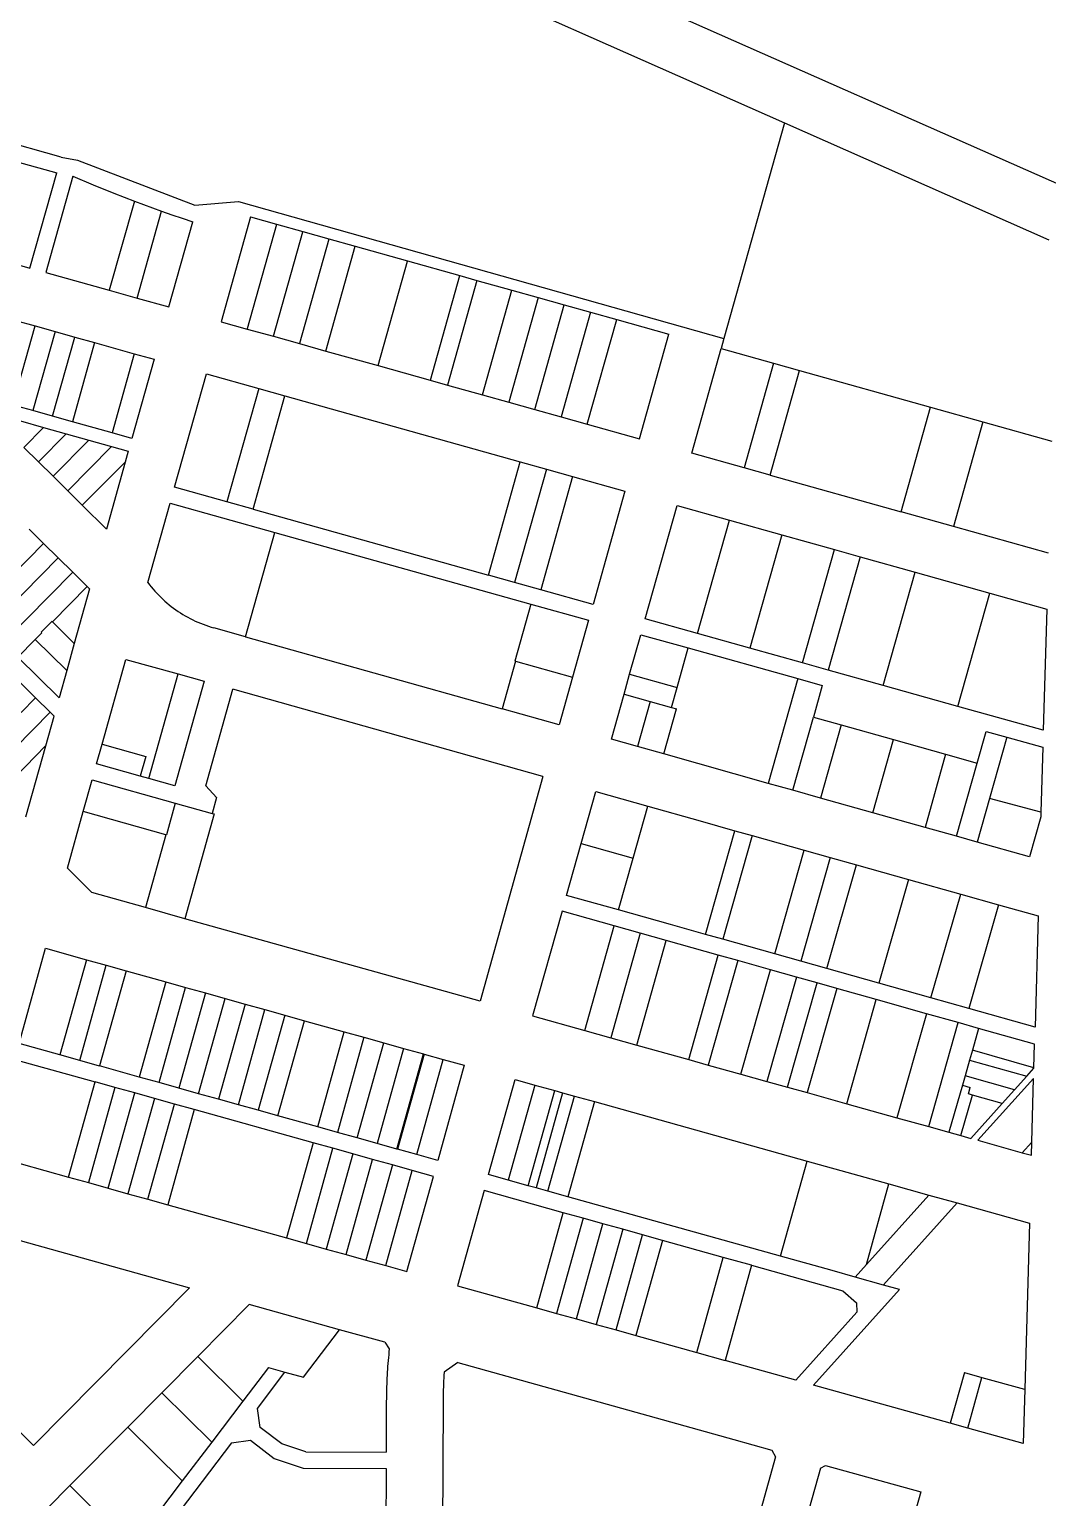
# Model space of a CAD drawing. Header units: inches. Extents: x 486468 to 494399, y 5455955 to 5460553.
# Drawn here: x 492031 to 492407, y 5458640 to 5459184 of the extents above; entities that cross this region are included whole.
import ezdxf

# ---------------------------------------------------------------- set-up
doc = ezdxf.new("R2010")
doc.units = ezdxf.units.IN
doc.header["$MEASUREMENT"] = 0
doc.layers.add('ParcelLines', color=10, linetype='Continuous')

msp = doc.modelspace()

# ---------------------------------------------------------------- linework, layer by layer
at = {"layer": 'ParcelLines', "color": 1}
for p, q in [((491893.918, 5459333.349), (492310.036, 5459149.283)), ((492101.501, 5459263.64), (492431.517, 5459117.649)), ((492042.403, 5459136.557), (491945.496, 5459163.746)), ((492310.019, 5459149.29), (492287.603, 5459069.437)), ((492310.019, 5459149.29), (492407.86, 5459105.993)), ((492026.062, 5459134.807), (492040.751, 5459130.687)), ((492042.403, 5459136.557), (492048.416, 5459135.423)), ((492048.416, 5459135.423), (492091.798, 5459118.8)), ((492030.842, 5459095.497), (492040.751, 5459130.687)), ((492046.746, 5459129.564), (492036.742, 5459093.847)), ((492069.492, 5459120.294), (492060.201, 5459087.267)), ((492091.798, 5459118.8), (492107.998, 5459120.136)), ((492107.998, 5459120.136), (492287.603, 5459069.437)), ((492082.191, 5459081.097), (492091.049, 5459112.629)), ((492112.44, 5459114.398), (492101.54, 5459075.648)), ((492112.44, 5459114.398), (492122.099, 5459111.689)), ((492122.099, 5459111.689), (492131.799, 5459108.969)), ((492131.799, 5459108.969), (492141.439, 5459106.269)), ((492141.439, 5459106.269), (492151.139, 5459103.549)), ((492016.192, 5459099.596), (492030.842, 5459095.497)), ((492140.289, 5459064.798), (492151.139, 5459103.549)), ((492151.139, 5459103.549), (492170.498, 5459098.129)), ((492036.742, 5459093.847), (492060.201, 5459087.267)), ((492170.498, 5459098.129), (492189.837, 5459092.71)), ((492189.837, 5459092.71), (492196.236, 5459090.91)), ((492196.236, 5459090.91), (492209.186, 5459087.28)), ((492060.201, 5459087.267), (492070.491, 5459084.377)), ((492070.491, 5459084.377), (492082.191, 5459081.097)), ((492198.337, 5459048.549), (492209.186, 5459087.28)), ((492209.186, 5459087.28), (492218.886, 5459084.56)), ((492218.886, 5459084.56), (492228.536, 5459081.86)), ((492228.536, 5459081.86), (492238.235, 5459079.14)), ((492238.235, 5459079.14), (492247.925, 5459076.43)), ((492024.544, 5459044.806), (492032.752, 5459074.076)), ((492025.434, 5459076.126), (492032.752, 5459074.076)), ((492032.752, 5459074.076), (492040.102, 5459072.016)), ((492040.102, 5459072.016), (492047.442, 5459069.956)), ((492101.54, 5459075.648), (492111.24, 5459072.938)), ((492111.24, 5459072.938), (492120.89, 5459070.238)), ((492237.036, 5459037.719), (492247.925, 5459076.43)), ((492247.925, 5459076.43), (492267.285, 5459071.001)), ((492054.742, 5459067.907), (492046.543, 5459038.596)), ((492047.442, 5459069.956), (492054.742, 5459067.907)), ((492054.742, 5459067.907), (492069.441, 5459063.797)), ((492120.89, 5459070.238), (492130.58, 5459067.518)), ((492130.58, 5459067.518), (492140.289, 5459064.798)), ((492256.385, 5459032.3), (492267.285, 5459071.001)), ((492287.603, 5459069.437), (492286.558, 5459065.715)), ((492069.441, 5459063.797), (492061.203, 5459034.466)), ((492076.741, 5459061.747), (492068.543, 5459032.396)), ((492069.441, 5459063.797), (492076.741, 5459061.747)), ((492140.289, 5459064.798), (492159.639, 5459059.378)), ((492275.691, 5459027.004), (492286.558, 5459065.715)), ((492286.558, 5459065.715), (492305.923, 5459060.29)), ((492084.343, 5459014.395), (492096.141, 5459056.297)), ((492096.141, 5459056.297), (492115.49, 5459050.877)), ((492159.639, 5459059.378), (492178.978, 5459053.969)), ((492305.923, 5459060.29), (492295.056, 5459021.58)), ((492304.738, 5459018.868), (492315.605, 5459057.578)), ((492305.923, 5459060.29), (492315.605, 5459057.578)), ((492315.605, 5459057.578), (492364.018, 5459044.016)), ((492115.49, 5459050.877), (492103.702, 5459008.966)), ((492115.49, 5459050.877), (492125.15, 5459048.178)), ((492178.978, 5459053.969), (492185.378, 5459052.179)), ((492185.378, 5459052.179), (492198.337, 5459048.549)), ((492031.894, 5459042.736), (492024.544, 5459044.806)), ((492113.392, 5459006.256), (492125.15, 5459048.178)), ((492125.15, 5459048.178), (492212.237, 5459023.789)), ((492198.337, 5459048.549), (492207.987, 5459045.849)), ((492207.987, 5459045.849), (492217.686, 5459043.139)), ((492015.244, 5459042.395), (492035.894, 5459036.546)), ((492039.184, 5459040.676), (492031.894, 5459042.736)), ((492046.543, 5459038.596), (492039.184, 5459040.676)), ((492217.686, 5459043.139), (492227.376, 5459040.419)), ((492227.376, 5459040.419), (492237.036, 5459037.719)), ((492353.149, 5459005.308), (492364.018, 5459044.016)), ((492364.018, 5459044.016), (492383.382, 5459038.592)), ((492028.594, 5459029.145), (492035.894, 5459036.546)), ((492044.274, 5459034.176), (492033.994, 5459023.794)), ((492035.894, 5459036.546), (492044.274, 5459034.176)), ((492044.274, 5459034.176), (492052.643, 5459031.806)), ((492061.203, 5459034.466), (492046.543, 5459038.596)), ((492068.543, 5459032.396), (492061.203, 5459034.466)), ((492237.036, 5459037.719), (492256.385, 5459032.3)), ((492383.382, 5459038.592), (492372.514, 5458999.884)), ((492383.382, 5459038.592), (492408.895, 5459031.445)), ((492033.994, 5459023.794), (492028.594, 5459029.145)), ((492061.033, 5459029.436), (492044.814, 5459013.065)), ((492052.643, 5459031.806), (492061.033, 5459029.436)), ((492061.033, 5459029.436), (492067.193, 5459027.696)), ((492039.394, 5459018.444), (492033.994, 5459023.794)), ((492050.204, 5459007.705), (492066.063, 5459023.656)), ((492066.063, 5459023.656), (492059.094, 5458998.895)), ((492067.193, 5459027.696), (492066.063, 5459023.656)), ((492200.489, 5458981.848), (492212.237, 5459023.789)), ((492212.237, 5459023.789), (492221.947, 5459021.069)), ((492295.056, 5459021.58), (492275.691, 5459027.004)), ((492044.814, 5459013.065), (492039.394, 5459018.444)), ((492221.947, 5459021.069), (492231.596, 5459018.369)), ((492231.596, 5459018.369), (492250.936, 5459012.949)), ((492304.738, 5459018.868), (492295.056, 5459021.58)), ((492304.738, 5459018.868), (492353.149, 5459005.308)), ((492050.204, 5459007.705), (492044.814, 5459013.065)), ((492103.702, 5459008.966), (492084.343, 5459014.395)), ((492250.936, 5459012.949), (492239.187, 5458970.998)), ((492059.094, 5458998.895), (492050.204, 5459007.705)), ((492074.444, 5458979.145), (492082.693, 5459008.495)), ((492082.693, 5459008.495), (492121.382, 5458997.666)), ((492113.392, 5459006.256), (492103.702, 5459008.966)), ((492113.392, 5459006.256), (492200.489, 5458981.848)), ((492258.493, 5458965.686), (492270.272, 5459007.645)), ((492270.272, 5459007.645), (492289.636, 5459002.221)), ((492277.848, 5458960.267), (492289.636, 5459002.221)), ((492289.636, 5459002.221), (492309, 5458996.796)), ((492372.514, 5458999.884), (492353.149, 5459005.308)), ((492035.894, 5458993.594), (492030.555, 5458998.904)), ((492110.543, 5458959.055), (492121.382, 5458997.666)), ((492121.382, 5458997.666), (492216.138, 5458971.138)), ((492309, 5458996.796), (492297.203, 5458954.848)), ((492309, 5458996.796), (492328.508, 5458991.331)), ((492407.683, 5458990.034), (492372.514, 5458999.884)), ((492035.894, 5458993.594), (492010.245, 5458967.543)), ((492041.264, 5458988.274), (492035.894, 5458993.594)), ((492316.704, 5458949.388), (492328.508, 5458991.331)), ((492328.508, 5458991.331), (492338.044, 5458988.659)), ((492046.644, 5458982.944), (492041.264, 5458988.274)), ((492338.044, 5458988.659), (492326.236, 5458946.72)), ((492338.044, 5458988.659), (492358.324, 5458982.978)), ((492052.014, 5458977.614), (492046.644, 5458982.944)), ((492210.138, 5458979.138), (492200.489, 5458981.848)), ((492219.828, 5458976.418), (492210.138, 5458979.138)), ((492346.589, 5458941.021), (492358.324, 5458982.978)), ((492358.324, 5458982.978), (492386.013, 5458975.221)), ((492039.195, 5458964.544), (492052.014, 5458977.614)), ((492052.894, 5458976.744), (492047.235, 5458956.554)), ((492052.894, 5458976.744), (492052.014, 5458977.614)), ((492239.187, 5458970.998), (492219.828, 5458976.418)), ((492374.203, 5458933.29), (492386.013, 5458975.221)), ((492386.013, 5458975.221), (492407.092, 5458969.316)), ((492216.138, 5458971.138), (492210.188, 5458950.042)), ((492216.138, 5458971.138), (492237.537, 5458965.148)), ((492407.092, 5458969.316), (492405.768, 5458924.452)), ((492034.995, 5458960.744), (492038.995, 5458964.794)), ((492038.995, 5458964.794), (492039.195, 5458964.544)), ((492039.195, 5458964.544), (492047.235, 5458956.554)), ((492237.537, 5458965.148), (492231.588, 5458944.048)), ((492277.848, 5458960.267), (492258.493, 5458965.686)), ((492032.795, 5458958.043), (492035.245, 5458960.544)), ((492044.425, 5458946.513), (492032.795, 5458958.043)), ((492035.245, 5458960.544), (492034.995, 5458960.744)), ((492110.543, 5458959.055), (492098.843, 5458962.345)), ((492110.543, 5458959.055), (492205.549, 5458932.377)), ((492252.727, 5458945.15), (492256.846, 5458959.819)), ((492256.846, 5458959.819), (492274.438, 5458954.893)), ((492297.203, 5458954.848), (492277.848, 5458960.267)), ((492047.235, 5458956.554), (492044.425, 5458946.513)), ((492270.315, 5458940.222), (492274.438, 5458954.893)), ((492274.438, 5458954.893), (492314.905, 5458943.564)), ((492316.704, 5458949.388), (492297.203, 5458954.848)), ((492032.895, 5458936.493), (492022.105, 5458947.203)), ((492041.595, 5458936.393), (492026.365, 5458951.513)), ((492044.425, 5458946.513), (492041.595, 5458936.393)), ((492057.566, 5458919.297), (492066.349, 5458950.691)), ((492066.349, 5458950.691), (492085.631, 5458945.274)), ((492210.483, 5458949.959), (492205.549, 5458932.377)), ((492210.188, 5458950.042), (492210.483, 5458949.959)), ((492210.483, 5458949.959), (492231.588, 5458944.048)), ((492326.236, 5458946.72), (492316.704, 5458949.388)), ((492346.589, 5458941.021), (492326.236, 5458946.72)), ((492074.807, 5458906.573), (492085.631, 5458945.274)), ((492095.269, 5458942.567), (492084.456, 5458903.877)), ((492085.631, 5458945.274), (492095.269, 5458942.567)), ((492231.588, 5458944.048), (492226.638, 5458926.448)), ((492250.668, 5458937.815), (492252.727, 5458945.15)), ((492252.727, 5458945.15), (492270.315, 5458940.222)), ((492314.905, 5458943.564), (492304.012, 5458904.801)), ((492314.905, 5458943.564), (492324.014, 5458941.013)), ((492324.014, 5458941.013), (492320.712, 5458929.282)), ((492374.203, 5458933.29), (492346.589, 5458941.021)), ((492032.895, 5458936.493), (492027.535, 5458931.053)), ((492038.285, 5458931.133), (492032.895, 5458936.493)), ((492095.867, 5458903.853), (492105.854, 5458939.593)), ((492220.612, 5458907.357), (492105.854, 5458939.593)), ((492245.978, 5458921.107), (492250.668, 5458937.815)), ((492250.668, 5458937.815), (492260.351, 5458935.101)), ((492268.254, 5458932.887), (492270.315, 5458940.222)), ((492012.646, 5458905.092), (492038.285, 5458931.133)), ((492039.745, 5458929.693), (492038.285, 5458931.133)), ((492226.638, 5458926.448), (492205.549, 5458932.377)), ((492260.351, 5458935.101), (492255.657, 5458918.388)), ((492260.351, 5458935.101), (492268.254, 5458932.887)), ((492265.336, 5458915.668), (492270.034, 5458932.388)), ((492268.254, 5458932.887), (492270.034, 5458932.388)), ((492405.768, 5458924.452), (492374.203, 5458933.29)), ((492036.665, 5458918.643), (492039.745, 5458929.693)), ((492313.104, 5458902.246), (492320.712, 5458929.282)), ((492320.712, 5458929.282), (492330.958, 5458926.413)), ((492330.958, 5458926.413), (492323.346, 5458899.368)), ((492330.958, 5458926.413), (492350.308, 5458920.996)), ((492055.513, 5458911.962), (492057.566, 5458919.297)), ((492057.566, 5458919.297), (492073.7, 5458914.79)), ((492255.657, 5458918.388), (492245.978, 5458921.107)), ((492342.68, 5458893.936), (492350.308, 5458920.996)), ((492350.308, 5458920.996), (492369.657, 5458915.579)), ((492381.376, 5458912.298), (492384.69, 5458924.026)), ((492384.69, 5458924.026), (492392.319, 5458921.89)), ((492392.319, 5458921.89), (492385.919, 5458899.241)), ((492392.319, 5458921.89), (492405.582, 5458918.176)), ((492029.346, 5458892.393), (492036.665, 5458918.643)), ((492073.7, 5458914.79), (492071.648, 5458907.455)), ((492265.336, 5458915.668), (492255.657, 5458918.388)), ((492304.012, 5458904.801), (492265.336, 5458915.668)), ((492369.657, 5458915.579), (492362.015, 5458888.503)), ((492369.657, 5458915.579), (492381.376, 5458912.298)), ((492405.582, 5458918.176), (492404.873, 5458894.152)), ((492071.648, 5458907.455), (492055.513, 5458911.962)), ((492373.724, 5458885.213), (492381.376, 5458912.298)), ((492050.578, 5458894.341), (492053.867, 5458906.096)), ((492053.867, 5458906.096), (492084.612, 5458897.507)), ((492074.807, 5458906.573), (492071.648, 5458907.455)), ((492084.456, 5458903.877), (492074.807, 5458906.573)), ((492095.867, 5458903.853), (492099.893, 5458899.565)), ((492220.612, 5458907.357), (492197.361, 5458824.165)), ((492313.104, 5458902.246), (492304.012, 5458904.801)), ((492084.612, 5458897.507), (492081.32, 5458885.74)), ((492084.612, 5458897.507), (492098.251, 5458893.697)), ((492099.893, 5458899.565), (492098.251, 5458893.697)), ((492234.788, 5458882.547), (492240.188, 5458901.748)), ((492240.188, 5458901.748), (492259.496, 5458896.318)), ((492323.346, 5458899.368), (492313.104, 5458902.246)), ((492342.68, 5458893.936), (492323.346, 5458899.368)), ((492385.919, 5458899.241), (492381.349, 5458883.07)), ((492404.873, 5458894.152), (492385.919, 5458899.241)), ((492044.729, 5458873.435), (492050.578, 5458894.341)), ((492081.1, 5458885.801), (492050.578, 5458894.341)), ((492099.025, 5458893.481), (492088.18, 5458854.713)), ((492098.251, 5458893.697), (492099.025, 5458893.481)), ((492362.015, 5458888.503), (492342.68, 5458893.936)), ((492404.82, 5458892.362), (492400.684, 5458877.638)), ((492404.873, 5458894.152), (492404.82, 5458892.362)), ((492291.695, 5458887.269), (492298.075, 5458885.479)), ((492373.724, 5458885.213), (492362.015, 5458888.503)), ((492081.1, 5458885.801), (492073.548, 5458858.807)), ((492081.32, 5458885.74), (492081.1, 5458885.801)), ((492229.388, 5458863.347), (492234.788, 5458882.547)), ((492298.075, 5458885.479), (492317.344, 5458880.069)), ((492381.349, 5458883.07), (492373.724, 5458885.213)), ((492400.684, 5458877.638), (492381.349, 5458883.07)), ((492317.344, 5458880.069), (492326.984, 5458877.359)), ((492326.984, 5458877.359), (492336.633, 5458874.649)), ((492053.759, 5458864.344), (492044.729, 5458873.435)), ((492336.633, 5458874.649), (492355.942, 5458869.22)), ((492355.942, 5458869.22), (492375.232, 5458863.8)), ((492073.548, 5458858.807), (492053.759, 5458864.344)), ((492248.627, 5458857.928), (492229.388, 5458863.347)), ((492375.232, 5458863.8), (492389.231, 5458859.87)), ((492389.231, 5458859.87), (492403.88, 5458855.751)), ((492088.18, 5458854.713), (492073.548, 5458858.807)), ((492197.361, 5458824.165), (492088.18, 5458854.713)), ((492227.738, 5458857.497), (492216.838, 5458818.696)), ((492246.997, 5458852.078), (492227.738, 5458857.497)), ((492403.88, 5458855.751), (492402.73, 5458814.55)), ((492256.637, 5458849.358), (492246.997, 5458852.078)), ((492266.239, 5458846.657), (492256.637, 5458849.358)), ((492287.175, 5458847.078), (492280.775, 5458848.878)), ((492026.795, 5458808.492), (492036.645, 5458843.742)), ((492036.645, 5458843.742), (492051.735, 5458839.523)), ((492255.334, 5458807.937), (492266.239, 5458846.657)), ((492285.495, 5458841.238), (492266.239, 5458846.657)), ((492306.435, 5458841.659), (492287.175, 5458847.078)), ((492051.735, 5458839.523), (492041.895, 5458804.292)), ((492051.735, 5458839.523), (492059.085, 5458837.473)), ((492274.636, 5458802.548), (492285.495, 5458841.238)), ((492292.735, 5458839.198), (492285.495, 5458841.238)), ((492304.785, 5458835.809), (492292.735, 5458839.198)), ((492316.085, 5458838.939), (492306.435, 5458841.659)), ((492325.684, 5458836.239), (492316.085, 5458838.939)), ((492059.085, 5458837.473), (492066.394, 5458835.423)), ((492066.394, 5458835.423), (492081.084, 5458831.323)), ((492314.435, 5458833.099), (492303.545, 5458794.468)), ((492314.435, 5458833.099), (492304.785, 5458835.809)), ((492322.084, 5458830.939), (492314.435, 5458833.099)), ((492344.983, 5458830.809), (492325.684, 5458836.239)), ((492081.084, 5458831.323), (492071.244, 5458796.093)), ((492081.084, 5458831.323), (492088.434, 5458829.263)), ((492095.733, 5458827.223), (492085.893, 5458791.993)), ((492088.434, 5458829.263), (492095.733, 5458827.223)), ((492095.733, 5458827.223), (492103.082, 5458825.174)), ((492329.334, 5458828.899), (492322.084, 5458830.939)), ((492343.993, 5458824.769), (492329.334, 5458828.899)), ((492364.232, 5458825.39), (492344.983, 5458830.809)), ((492093.243, 5458789.943), (492103.082, 5458825.174)), ((492110.432, 5458823.114), (492100.593, 5458787.893)), ((492103.082, 5458825.174), (492110.432, 5458823.114)), ((492110.432, 5458823.114), (492117.732, 5458821.074)), ((492362.582, 5458819.54), (492343.993, 5458824.769)), ((492378.232, 5458821.45), (492364.232, 5458825.39)), ((492402.73, 5458814.55), (492378.232, 5458821.45)), ((492107.943, 5458785.843), (492117.732, 5458821.074)), ((492125.082, 5458819.024), (492115.243, 5458783.804)), ((492117.732, 5458821.074), (492125.082, 5458819.024)), ((492122.592, 5458781.754), (492132.431, 5458816.964)), ((492125.082, 5458819.024), (492132.431, 5458816.964)), ((492132.431, 5458816.964), (492147.081, 5458812.874)), ((492216.838, 5458818.696), (492236.098, 5458813.317)), ((492374.282, 5458816.25), (492362.582, 5458819.54)), ((492363.382, 5458777.75), (492374.282, 5458816.25)), ((492381.842, 5458814.12), (492374.282, 5458816.25)), ((492137.291, 5458777.654), (492147.081, 5458812.874)), ((492154.431, 5458810.814), (492144.601, 5458775.614)), ((492147.081, 5458812.874), (492154.431, 5458810.814)), ((492154.431, 5458810.814), (492161.781, 5458808.765)), ((492236.098, 5458813.317), (492245.727, 5458810.627)), ((492245.727, 5458810.627), (492255.334, 5458807.937)), ((492402.53, 5458808.3), (492381.842, 5458814.12)), ((492041.895, 5458804.292), (492026.795, 5458808.492)), ((492151.941, 5458773.564), (492161.781, 5458808.765)), ((492169.08, 5458806.725), (492159.29, 5458771.514)), ((492161.781, 5458808.765), (492169.08, 5458806.725)), ((492169.08, 5458806.725), (492176.43, 5458804.665)), ((492255.334, 5458807.937), (492274.636, 5458802.548)), ((492379.532, 5458806), (492378.502, 5458802.4)), ((492402.29, 5458799.55), (492402.53, 5458808.3)), ((492025.145, 5458802.642), (492054.944, 5458794.292)), ((492049.245, 5458802.232), (492041.895, 5458804.292)), ((492056.594, 5458800.182), (492049.245, 5458802.232)), ((492071.244, 5458796.093), (492056.594, 5458800.192)), ((492166.6, 5458769.474), (492176.43, 5458804.665)), ((492176.74, 5458804.585), (492166.89, 5458769.394)), ((492173.95, 5458767.425), (492183.78, 5458802.615)), ((492176.43, 5458804.665), (492176.74, 5458804.585)), ((492176.74, 5458804.585), (492183.78, 5458802.615)), ((492191.54, 5458800.445), (492181.74, 5458765.245)), ((492183.78, 5458802.615), (492191.54, 5458800.445)), ((492274.636, 5458802.548), (492281.835, 5458800.538)), ((492281.835, 5458800.538), (492293.875, 5458797.168)), ((492378.502, 5458802.4), (492376.832, 5458796.55)), ((492378.502, 5458802.4), (492399.67, 5458796.45)), ((492062.284, 5458792.262), (492054.944, 5458794.292)), ((492078.594, 5458794.033), (492071.244, 5458796.093)), ((492200.489, 5458759.995), (492210.338, 5458795.196)), ((492210.338, 5458795.196), (492217.688, 5458793.146)), ((492293.875, 5458797.168), (492303.545, 5458794.468)), ((492303.545, 5458794.468), (492311.185, 5458792.339)), ((492376.832, 5458796.55), (492375.832, 5458793.05)), ((492395.13, 5458791.4), (492376.832, 5458796.55)), ((492402.18, 5458795.6), (492381.532, 5458772.7)), ((492395.13, 5458791.4), (492399.67, 5458796.45)), ((492399.67, 5458796.45), (492402.28, 5458799.35)), ((492401.52, 5458772.04), (492402.18, 5458795.6)), ((492402.28, 5458799.35), (492402.29, 5458799.55)), ((492069.584, 5458790.223), (492062.284, 5458792.262)), ((492076.934, 5458788.173), (492069.584, 5458790.223)), ((492085.893, 5458791.993), (492078.594, 5458794.033)), ((492093.243, 5458789.943), (492085.893, 5458791.993)), ((492100.593, 5458787.893), (492093.243, 5458789.943)), ((492217.688, 5458793.146), (492207.839, 5458757.945)), ((492217.688, 5458793.146), (492224.988, 5458791.106)), ((492224.988, 5458791.106), (492227.938, 5458790.286)), ((492227.938, 5458790.286), (492232.338, 5458789.056)), ((492232.338, 5458789.056), (492239.687, 5458786.996)), ((492311.185, 5458792.339), (492318.374, 5458790.329)), ((492318.374, 5458790.329), (492333.074, 5458786.219)), ((492375.832, 5458793.05), (492370.882, 5458775.65)), ((492375.832, 5458793.05), (492378.782, 5458792.2)), ((492378.082, 5458789.85), (492378.782, 5458792.2)), ((492379.572, 5458789.43), (492378.082, 5458789.85)), ((492390.582, 5458786.35), (492379.572, 5458789.43)), ((492390.582, 5458786.35), (492395.13, 5458791.4)), ((492084.283, 5458786.113), (492076.934, 5458788.173)), ((492091.593, 5458784.073), (492084.283, 5458786.113)), ((492135.631, 5458771.764), (492091.593, 5458784.073)), ((492107.943, 5458785.843), (492100.593, 5458787.893)), ((492115.243, 5458783.804), (492107.943, 5458785.843)), ((492122.592, 5458781.754), (492115.243, 5458783.804)), ((492239.687, 5458786.996), (492229.838, 5458751.796)), ((492239.687, 5458786.996), (492318.439, 5458765.017)), ((492333.074, 5458786.219), (492351.633, 5458781.029)), ((492378.932, 5458773.4), (492390.582, 5458786.35)), ((492137.291, 5458777.654), (492122.592, 5458781.754)), ((492351.633, 5458781.029), (492363.382, 5458777.75)), ((492144.601, 5458775.614), (492137.291, 5458777.654)), ((492151.941, 5458773.564), (492144.601, 5458775.614)), ((492159.29, 5458771.514), (492151.941, 5458773.564)), ((492363.382, 5458777.75), (492370.882, 5458775.65)), ((492370.882, 5458775.65), (492375.272, 5458774.42)), ((492375.272, 5458774.42), (492378.932, 5458773.4)), ((492381.532, 5458772.7), (492397.941, 5458768.11)), ((492015.294, 5458767.391), (492045.084, 5458759.072)), ((492135.631, 5458771.764), (492125.792, 5458736.553)), ((492133.142, 5458734.504), (492142.941, 5458769.724)), ((492142.941, 5458769.724), (492135.631, 5458771.764)), ((492150.281, 5458767.674), (492140.442, 5458732.464)), ((492150.281, 5458767.674), (492142.941, 5458769.724)), ((492157.63, 5458765.624), (492150.281, 5458767.674)), ((492166.6, 5458769.474), (492159.29, 5458771.514)), ((492166.89, 5458769.394), (492166.6, 5458769.474)), ((492173.95, 5458767.425), (492166.89, 5458769.394)), ((492181.74, 5458765.245), (492173.95, 5458767.425)), ((492401.52, 5458772.04), (492397.941, 5458768.11)), ((492397.941, 5458768.11), (492401.38, 5458767.15)), ((492401.38, 5458767.15), (492401.52, 5458772.04)), ((492147.791, 5458730.414), (492157.63, 5458765.624)), ((492164.98, 5458763.564), (492155.14, 5458728.354)), ((492164.98, 5458763.564), (492157.63, 5458765.624)), ((492172.28, 5458761.525), (492164.98, 5458763.564)), ((492308.583, 5458729.788), (492318.439, 5458765.017)), ((492045.084, 5458759.072), (492052.434, 5458757.022)), ((492052.434, 5458757.022), (492059.744, 5458754.982)), ((492162.49, 5458726.304), (492172.28, 5458761.525)), ((492170.24, 5458724.144), (492180.09, 5458759.345)), ((492180.09, 5458759.345), (492172.28, 5458761.525)), ((492207.839, 5458757.945), (492200.489, 5458759.995)), ((492215.138, 5458755.895), (492207.839, 5458757.945)), ((492340.338, 5458726.69), (492348.688, 5458756.568)), ((492348.688, 5458756.568), (492363.432, 5458752.449)), ((492059.744, 5458754.982), (492067.094, 5458752.932)), ((492067.094, 5458752.932), (492074.443, 5458750.882)), ((492074.443, 5458750.882), (492081.793, 5458748.833)), ((492198.839, 5458754.095), (492189.039, 5458718.895)), ((492228.178, 5458745.896), (492198.839, 5458754.095)), ((492218.078, 5458755.075), (492215.138, 5458755.895)), ((492222.488, 5458753.846), (492218.078, 5458755.075)), ((492229.838, 5458751.796), (492222.488, 5458753.846)), ((492308.583, 5458729.788), (492229.838, 5458751.796)), ((492363.432, 5458752.449), (492340.338, 5458726.69)), ((492363.432, 5458752.449), (492373.932, 5458749.52)), ((492081.793, 5458748.833), (492125.792, 5458736.553)), ((492218.389, 5458710.695), (492228.178, 5458745.896)), ((492235.527, 5458743.846), (492228.178, 5458745.896)), ((492373.932, 5458749.52), (492400.681, 5458742.05)), ((492002.545, 5458742.441), (492089.893, 5458718.042)), ((492235.527, 5458743.846), (492225.688, 5458708.645)), ((492233.037, 5458706.596), (492242.827, 5458741.806)), ((492242.827, 5458741.806), (492235.527, 5458743.846)), ((492250.177, 5458739.756), (492242.827, 5458741.806)), ((492400.681, 5458742.05), (492398.911, 5458680.549)), ((492125.792, 5458736.553), (492133.142, 5458734.504)), ((492133.142, 5458734.504), (492140.442, 5458732.464)), ((492250.177, 5458739.756), (492240.387, 5458704.546)), ((492247.687, 5458702.496), (492257.477, 5458737.716)), ((492257.477, 5458737.716), (492250.177, 5458739.756)), ((492264.827, 5458735.656), (492255.037, 5458700.446)), ((492264.827, 5458735.656), (492257.477, 5458737.716)), ((492287.326, 5458729.378), (492264.827, 5458735.656)), ((492140.442, 5458732.464), (492147.791, 5458730.414)), ((492147.791, 5458730.414), (492155.14, 5458728.354)), ((492277.536, 5458694.156), (492287.326, 5458729.378)), ((492297.875, 5458726.428), (492287.326, 5458729.378)), ((492155.14, 5458728.354), (492162.49, 5458726.304)), ((492162.49, 5458726.304), (492170.24, 5458724.144)), ((492297.875, 5458726.428), (492288.086, 5458691.207)), ((492297.875, 5458726.428), (492331.634, 5458716.999)), ((492340.338, 5458726.69), (492336.194, 5458722.069)), ((492189.039, 5458718.895), (492218.389, 5458710.695)), ((492346.684, 5458719.139), (492336.194, 5458722.069)), ((492352.533, 5458717.499), (492346.684, 5458719.139)), ((492032.194, 5458659.791), (491975.994, 5458715.639)), ((492089.893, 5458718.042), (492032.194, 5458659.791)), ((492320.784, 5458682.047), (492352.533, 5458717.499)), ((492331.634, 5458716.999), (492336.634, 5458712.549)), ((492111.955, 5458711.903), (492092.956, 5458692.728)), ((492145.341, 5458702.594), (492111.955, 5458711.903)), ((492218.389, 5458710.695), (492225.688, 5458708.645)), ((492225.688, 5458708.645), (492233.037, 5458706.596)), ((492336.834, 5458709.099), (492314.235, 5458683.897)), ((492336.634, 5458712.549), (492336.834, 5458709.099)), ((492132.042, 5458684.993), (492145.341, 5458702.594)), ((492162.09, 5458698.044), (492145.341, 5458702.594)), ((492233.037, 5458706.596), (492240.387, 5458704.546)), ((492240.387, 5458704.546), (492247.687, 5458702.496)), ((492247.687, 5458702.496), (492255.037, 5458700.446)), ((492162.09, 5458698.044), (492163.79, 5458695.494)), ((492255.037, 5458700.446), (492277.536, 5458694.156)), ((492092.956, 5458692.728), (492079.643, 5458679.292)), ((492109.648, 5458676.207), (492092.956, 5458692.728)), ((492277.536, 5458694.156), (492288.086, 5458691.207)), ((492314.235, 5458683.897), (492288.086, 5458691.207)), ((492119.065, 5458688.601), (492109.648, 5458676.207)), ((492115.042, 5458673.443), (492125.172, 5458686.903)), ((492119.065, 5458688.601), (492125.172, 5458686.903)), ((492125.172, 5458686.903), (492132.042, 5458684.993)), ((492189.139, 5458690.494), (492184.089, 5458686.894)), ((492189.139, 5458690.494), (492291.286, 5458661.947)), ((492376.582, 5458686.759), (492383.032, 5458684.959)), ((492371.372, 5458667.958), (492320.784, 5458682.047)), ((492398.911, 5458680.549), (492398.331, 5458660.449)), ((492079.643, 5458679.292), (492067.027, 5458666.558)), ((492079.643, 5458679.292), (492098.09, 5458660.994)), ((492109.648, 5458676.207), (492098.09, 5458660.994)), ((492162.69, 5458676.044), (492162.641, 5458657.294)), ((492183.689, 5458675.994), (492183.339, 5458565.044)), ((492115.992, 5458666.443), (492115.042, 5458673.443)), ((492067.027, 5458666.558), (492045.626, 5458644.958)), ((492087.166, 5458646.618), (492067.027, 5458666.558)), ((492124.042, 5458660.393), (492115.992, 5458666.443)), ((492377.822, 5458666.159), (492371.372, 5458667.958)), ((492398.331, 5458660.449), (492377.822, 5458666.159)), ((492105.392, 5458660.692), (492064.024, 5458606.245)), ((492098.09, 5458660.994), (492087.166, 5458646.618)), ((492105.392, 5458660.692), (492112.392, 5458661.693)), ((492112.392, 5458661.693), (492121.192, 5458654.993)), ((492132.941, 5458657.393), (492124.042, 5458660.393)), ((492291.286, 5458661.947), (492305.386, 5458658.047)), ((492121.192, 5458654.993), (492131.941, 5458651.393)), ((492132.941, 5458657.393), (492162.641, 5458657.294)), ((492306.736, 5458655.597), (492275.186, 5458542.296)), ((492305.386, 5458658.047), (492306.736, 5458655.597)), ((492131.941, 5458651.393), (492162.641, 5458651.294)), ((492162.641, 5458651.294), (492162.339, 5458570.243)), ((492323.294, 5458651.335), (492310.005, 5458603.638)), ((492323.294, 5458651.335), (492325.141, 5458652.377)), ((492325.141, 5458652.377), (492360.453, 5458642.546)), ((492045.626, 5458644.958), (492024.182, 5458623.314)), ((492045.626, 5458644.958), (492068.6, 5458622.182)), ((492087.166, 5458646.618), (492068.6, 5458622.182)), ((492360.453, 5458642.546), (492346.753, 5458593.422))]:
    msp.add_line(p, q, dxfattribs=at)
for points in [[(492046.746, 5459129.564), (492054.28, 5459126.356), (492061.862, 5459123.266), (492069.492, 5459120.294)], [(492069.492, 5459120.294), (492072.829, 5459119.038), (492076.174, 5459117.804), (492079.528, 5459116.593)], [(492070.491, 5459084.377), (492070.491, 5459084.397), (492079.528, 5459116.593)], [(492079.528, 5459116.593), (492083.358, 5459115.242), (492087.199, 5459113.921), (492091.049, 5459112.629)], [(492122.099, 5459111.689), (492122.089, 5459111.649), (492111.24, 5459072.948), (492111.24, 5459072.938)], [(492120.89, 5459070.238), (492120.89, 5459070.248), (492131.789, 5459108.949), (492131.799, 5459108.969)], [(492141.439, 5459106.269), (492141.439, 5459106.249), (492130.59, 5459067.548), (492130.58, 5459067.518)], [(492159.639, 5459059.378), (492159.639, 5459059.398), (492170.488, 5459098.099), (492170.498, 5459098.129)], [(492178.978, 5459053.969), (492178.988, 5459053.999), (492189.837, 5459092.7), (492189.837, 5459092.71)], [(492196.236, 5459090.91), (492196.236, 5459090.9), (492185.388, 5459052.199), (492185.378, 5459052.179)], [(492218.886, 5459084.56), (492218.886, 5459084.55), (492207.987, 5459045.849)], [(492217.686, 5459043.139), (492217.686, 5459043.149), (492228.536, 5459081.85), (492228.536, 5459081.86)], [(492238.235, 5459079.14), (492227.386, 5459040.449), (492227.376, 5459040.419)], [(492040.102, 5459072.016), (492031.894, 5459042.746), (492031.894, 5459042.736)], [(492039.184, 5459040.676), (492039.194, 5459040.696), (492047.442, 5459069.956)], [(492039.394, 5459018.444), (492052.643, 5459031.796), (492052.643, 5459031.806)], [(492221.947, 5459021.069), (492221.937, 5459021.049), (492210.138, 5458979.148), (492210.138, 5458979.138)], [(492231.596, 5459018.369), (492231.586, 5459018.349), (492219.838, 5458976.448), (492219.828, 5458976.418)], [(492015.635, 5458962.183), (492015.645, 5458962.193), (492041.264, 5458988.274)], [(492046.644, 5458982.944), (492020.995, 5458956.893), (492020.975, 5458956.873)], [(492074.444, 5458979.145), (492075.073, 5458978.315), (492075.723, 5458977.505), (492076.383, 5458976.705), (492077.073, 5458975.915), (492077.773, 5458975.155), (492078.493, 5458974.395), (492079.223, 5458973.665), (492079.983, 5458972.945), (492080.743, 5458972.245), (492081.533, 5458971.565), (492082.333, 5458970.895), (492083.143, 5458970.245), (492083.973, 5458969.625), (492084.823, 5458969.015), (492085.673, 5458968.425), (492086.543, 5458967.855), (492087.423, 5458967.305), (492088.323, 5458966.775), (492089.233, 5458966.265), (492090.143, 5458965.775), (492091.073, 5458965.305), (492092.013, 5458964.855), (492092.963, 5458964.435), (492093.923, 5458964.025), (492094.893, 5458963.645), (492095.873, 5458963.285), (492096.853, 5458962.955), (492097.843, 5458962.635), (492098.843, 5458962.345)], [(492026.365, 5458951.513), (492026.395, 5458951.543), (492032.795, 5458958.043)], [(492036.665, 5458918.643), (492036.645, 5458918.643), (492018.046, 5458899.742)], [(492254.066, 5458877.138), (492259.486, 5458896.298), (492259.496, 5458896.318)], [(492259.496, 5458896.318), (492278.786, 5458890.898), (492291.695, 5458887.269)], [(492280.775, 5458848.878), (492280.785, 5458848.898), (492291.685, 5458887.249), (492291.695, 5458887.269)], [(492234.788, 5458882.547), (492254.036, 5458877.148), (492254.066, 5458877.138)], [(492298.075, 5458885.479), (492287.185, 5458847.098), (492287.175, 5458847.078)], [(492248.627, 5458857.928), (492248.637, 5458857.948), (492254.066, 5458877.138)], [(492306.435, 5458841.659), (492317.334, 5458880.049), (492317.344, 5458880.069)], [(492326.984, 5458877.359), (492326.984, 5458877.349), (492316.085, 5458838.949), (492316.085, 5458838.939)], [(492325.684, 5458836.239), (492325.684, 5458836.249), (492336.633, 5458874.649)], [(492355.942, 5458869.22), (492355.932, 5458869.2), (492344.983, 5458830.809)], [(492364.232, 5458825.39), (492364.232, 5458825.4), (492375.232, 5458863.8)], [(492389.231, 5458859.87), (492389.231, 5458859.85), (492378.232, 5458821.45)], [(492280.775, 5458848.878), (492267.886, 5458852.508), (492248.627, 5458857.928)], [(492236.098, 5458813.317), (492246.987, 5458852.048), (492246.997, 5458852.078)], [(492256.637, 5458849.358), (492256.637, 5458849.348), (492245.737, 5458810.647), (492245.727, 5458810.627)], [(492292.735, 5458839.198), (492281.835, 5458800.548), (492281.835, 5458800.538)], [(492049.245, 5458802.232), (492049.245, 5458802.242), (492059.085, 5458837.473)], [(492066.394, 5458835.423), (492056.594, 5458800.192), (492056.594, 5458800.182)], [(492293.875, 5458797.168), (492293.885, 5458797.198), (492304.785, 5458835.799), (492304.785, 5458835.809)], [(492078.594, 5458794.033), (492078.594, 5458794.043), (492088.434, 5458829.263)], [(492311.185, 5458792.339), (492311.185, 5458792.349), (492322.084, 5458830.939)], [(492329.334, 5458828.899), (492318.384, 5458790.349), (492318.374, 5458790.329)], [(492333.074, 5458786.219), (492333.084, 5458786.249), (492343.983, 5458824.749), (492343.993, 5458824.769)], [(492362.582, 5458819.54), (492351.633, 5458781.049), (492351.633, 5458781.029)], [(492381.842, 5458814.12), (492381.832, 5458814.1), (492379.532, 5458806)], [(492402.29, 5458799.55), (492402.28, 5458799.55), (492379.532, 5458806)], [(492045.084, 5458759.072), (492045.094, 5458759.092), (492054.944, 5458794.292)], [(492062.284, 5458792.262), (492052.444, 5458757.042), (492052.434, 5458757.022)], [(492059.744, 5458754.982), (492059.744, 5458754.992), (492069.584, 5458790.223)], [(492215.138, 5458755.895), (492224.988, 5458791.096), (492224.988, 5458791.106)], [(492227.938, 5458790.286), (492218.088, 5458755.095), (492218.078, 5458755.075)], [(492222.488, 5458753.846), (492232.338, 5458789.046), (492232.338, 5458789.056)], [(492375.272, 5458774.42), (492375.282, 5458774.45), (492379.572, 5458789.43)], [(492076.934, 5458788.173), (492067.094, 5458752.942), (492067.094, 5458752.932)], [(492074.443, 5458750.882), (492074.443, 5458750.892), (492084.283, 5458786.113)], [(492091.593, 5458784.073), (492081.793, 5458748.843), (492081.793, 5458748.833)], [(492318.439, 5458765.017), (492337.544, 5458759.679), (492348.688, 5458756.568)], [(492346.684, 5458719.139), (492346.684, 5458719.149), (492373.932, 5458749.5), (492373.932, 5458749.52)], [(492336.194, 5458722.069), (492327.684, 5458724.449), (492308.583, 5458729.788)], [(492163.79, 5458695.494), (492163.68, 5458694.414), (492163.57, 5458693.344), (492163.46, 5458692.264), (492163.37, 5458691.184), (492163.28, 5458690.104), (492163.19, 5458689.024), (492163.12, 5458687.944), (492163.05, 5458686.864), (492162.98, 5458685.784), (492162.92, 5458684.704), (492162.87, 5458683.624), (492162.83, 5458682.534), (492162.79, 5458681.454), (492162.76, 5458680.374), (492162.73, 5458679.294), (492162.71, 5458678.214), (492162.7, 5458677.124), (492162.69, 5458676.044)], [(492184.089, 5458686.894), (492184.019, 5458685.804), (492183.949, 5458684.714), (492183.899, 5458683.624), (492183.849, 5458682.534), (492183.799, 5458681.444), (492183.769, 5458680.354), (492183.739, 5458679.264), (492183.709, 5458678.174), (492183.699, 5458677.084), (492183.689, 5458675.994)], [(492376.582, 5458686.759), (492376.582, 5458686.749), (492371.382, 5458667.998), (492371.372, 5458667.958)], [(492377.822, 5458666.159), (492377.832, 5458666.199), (492383.032, 5458684.959)], [(492383.032, 5458684.959), (492398.881, 5458680.549), (492398.911, 5458680.549)]]:
    msp.add_lwpolyline(points, dxfattribs=at)

doc.saveas('drawing.dxf')
